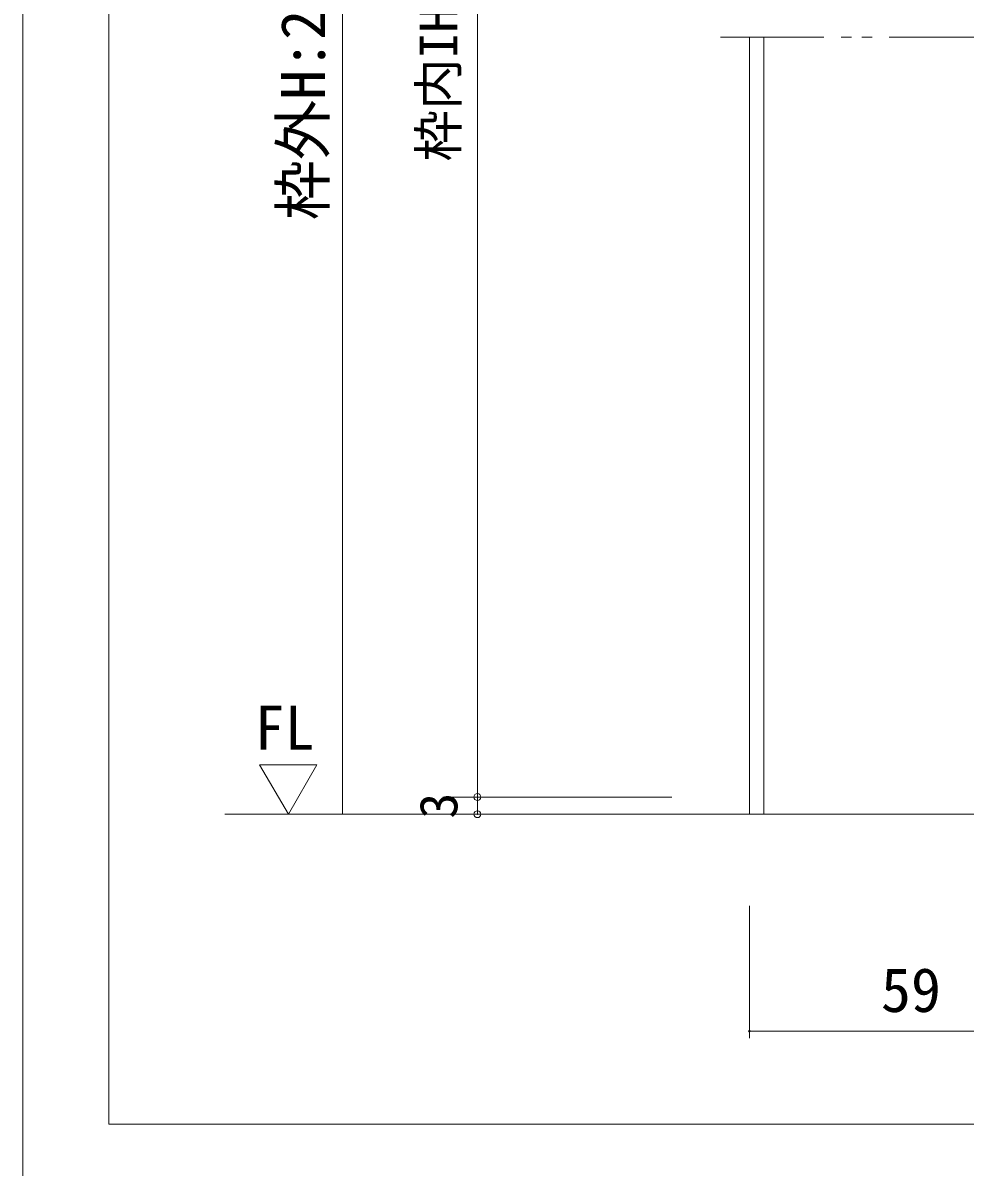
# Model space of a CAD drawing. Units: millimetres on the paper, enlarged 10 times, with parts at other scales. Extents: x -2000 to 2000, y -1385 to 1385.
# Drawn here: x -2000 to -1452, y -92 to 573 of the extents above; entities that cross this region are included whole.
import ezdxf
from ezdxf.enums import TextEntityAlignment as Align

# ---------------------------------------------------------------- set-up
doc = ezdxf.new("R2010")
doc.units = ezdxf.units.MM
doc.header["$LTSCALE"] = 10
doc.header["$PDMODE"] = 32
doc.header["$PDSIZE"] = 4
doc.linetypes.add('DOUBLE_CHAIN2', pattern=[12.8, 9, -1, 0.6, -0.6, 0.6, -1])
doc.layers.add('1-1_0', color=7, linetype='Continuous', lineweight=20)
doc.layers.add('2-0_18', color=7, linetype='Continuous', lineweight=18)
doc.styles.add('ＭＳ ゴシック', font='')
doc.styles.get('ＭＳ ゴシック').set_extended_font_data('MS Gothic')

msp = doc.modelspace()

# ---------------------------------------------------------------- linework, layer by layer
at = {"layer": '1-1_0'}
msp.add_lwpolyline([(-2000, -1385), (2000, -1385), (2000, 1385), (-2000, 1385)], close=True, dxfattribs=at)
msp.add_lwpolyline([(380, -67.5), (-1950, -67.5), (-1950, 1335)], dxfattribs=at)
at = {"layer": '2-0_18', "color": 4, "lineweight": 9}
for p, q in [((-1814.22, 1056.45), (-1814.22, 112.64)), ((-1735.88, 936.45), (-1735.88, 122.64)), ((-1862.4, 141.32), (-1845.71, 112.64)), ((-1829.21, 141.32), (-1862.4, 141.32)), ((-1845.71, 112.64), (-1829.21, 141.32)), ((-1755.88, 122.64), (-1622.8, 122.64)), ((-1735.88, 122.64), (-1735.88, 112.64)), ((-1577.8, 112.64), (-1882.55, 112.64)), ((-1755.88, 112.64), (-1622.8, 112.64))]:
    msp.add_line(p, q, dxfattribs=at)
at = {"layer": '2-0_18', "linetype": 'DOUBLE_CHAIN2', "lineweight": 20}
msp.add_line((-894.47, 564.3), (-1594.47, 564.3), dxfattribs=at)
at = {"layer": '2-0_18', "lineweight": 20}
for p, q in [((-1577.8, 564.3), (-1577.8, 112.64)), ((-1569.47, 564.3), (-1569.47, 112.64)), ((-1577.8, 112.64), (-911.14, 112.64)), ((-1577.8, 59.3), (-1577.8, -17.58)), ((-1577.8, -13.42), (-1419.47, -13.42))]:
    msp.add_line(p, q, dxfattribs=at)
msp.add_circle((-1577.8, -13.42), 0.521, dxfattribs=at)
at = {"layer": '2-0_18', "color": 4}
for p in [(-1735.88, 122.64), (-1735.88, 112.64)]:
    msp.add_point(p, dxfattribs=at)

# ---------------------------------------------------------------- texts
at = {"layer": '2-0_18', "style": 'ＭＳ ゴシック'}
for s, height, p in [('枠内IH:1,985', 21.99, (-1740.88, 492.04)), ('枠外H:2,024', 25.66, (-1816.72, 457.88)), ('3', 21.99, (-1740.88, 110.14))]:
    msp.add_text(s, height=height, rotation=90, dxfattribs=at).set_placement(p, align=Align.BOTTOM_LEFT)
for s, p in [('FL', (-1865.36, 142.43)), ('59', (-1501.32, -10.03))]:
    msp.add_text(s, height=25.66, dxfattribs=at).set_placement(p, align=Align.BOTTOM_LEFT)

doc.saveas('drawing.dxf')
